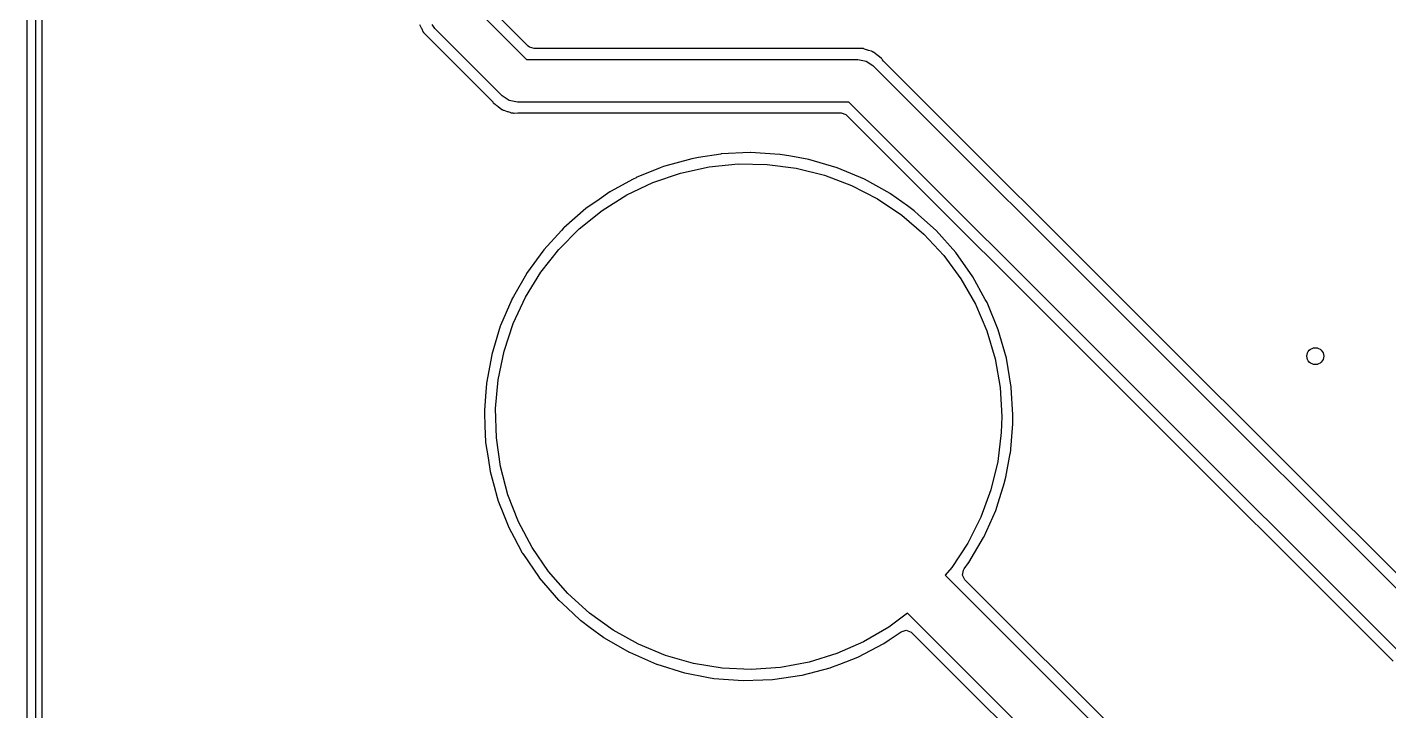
# Model space of a CAD drawing. Extents: x 3.59 to 5.68, y -3.55 to -1.66.
# Drawn here: x 3.585 to 4.221, y -3.072 to -2.753 of the extents above; entities that cross this region are included whole.
import ezdxf

# ---------------------------------------------------------------- set-up
doc = ezdxf.new("R2010")
doc.units = 0
doc.header["$MEASUREMENT"] = 0
doc.layers.add('BLACK', color=7, linetype='CONTINUOUS')

msp = doc.modelspace()

# ---------------------------------------------------------------- linework, layer by layer
at = {"layer": 'BLACK', "linetype": 'CONTINUOUS'}
for p, q in [((3.58549, -3.42997), (3.58549, -1.77643)), ((3.58942, -1.77643), (3.58942, -3.42997)), ((3.59247, -3.34852), (3.59247, -1.85796)), ((3.79273, -2.74257), (3.81837, -2.7682)), ((3.8193, -2.76204), (3.79889, -2.74163)), ((3.76847, -2.75192), (3.7693, -2.75345)), ((3.7693, -2.75345), (3.76938, -2.75361)), ((3.76938, -2.75361), (3.77027, -2.75546)), ((3.77027, -2.75546), (3.77041, -2.75563)), ((3.77041, -2.75563), (3.77047, -2.75569)), ((3.77047, -2.75569), (3.7705, -2.75573)), ((3.7705, -2.75573), (3.77057, -2.75581)), ((3.77057, -2.75581), (3.7707, -2.75604)), ((3.7707, -2.75604), (3.77223, -2.75746)), ((3.77566, -2.75378), (3.77442, -2.75192)), ((3.80715, -2.78528), (3.77566, -2.75378)), ((3.77223, -2.75746), (3.77228, -2.7575)), ((3.77228, -2.7575), (3.77239, -2.75761)), ((3.77239, -2.75761), (3.80218, -2.7874)), ((3.81977, -2.76244), (3.8193, -2.76204)), ((3.82206, -2.76319), (3.81977, -2.76244)), ((3.97263, -2.76319), (3.82206, -2.76319)), ((3.97279, -2.76318), (3.97263, -2.76319)), ((3.97462, -2.76311), (3.97279, -2.76318)), ((3.97494, -2.7631), (3.97462, -2.76311)), ((3.97462, -2.76311), (3.97462, -2.76311)), ((3.9752, -2.76317), (3.97494, -2.7631)), ((3.9753, -2.76318), (3.9752, -2.76317)), ((3.97535, -2.76319), (3.9753, -2.76318)), ((3.97543, -2.76319), (3.97535, -2.76319)), ((3.97565, -2.7632), (3.97543, -2.76319)), ((3.97588, -2.76329), (3.97565, -2.7632)), ((3.97615, -2.76338), (3.97588, -2.76329)), ((3.97588, -2.76329), (3.97588, -2.76329)), ((3.97759, -2.76389), (3.97615, -2.76338)), ((3.81837, -2.7682), (3.97303, -2.7682)), ((3.97303, -2.7682), (3.97686, -2.76897)), ((3.97686, -2.76897), (3.9801, -2.77113)), ((3.97776, -2.76394), (3.97759, -2.76389)), ((3.9781, -2.76404), (3.97776, -2.76394)), ((3.97942, -2.76444), (3.9781, -2.76404)), ((3.97973, -2.76453), (3.97942, -2.76444)), ((3.97942, -2.76444), (3.97942, -2.76444)), ((3.97997, -2.7647), (3.97973, -2.76453)), ((3.98008, -2.76476), (3.97997, -2.7647)), ((3.98037, -2.76486), (3.98008, -2.76476)), ((3.98198, -2.76613), (3.98037, -2.76486)), ((3.98213, -2.76624), (3.98198, -2.76613)), ((3.98277, -2.7667), (3.98213, -2.76624)), ((3.98288, -2.76682), (3.98277, -2.7667)), ((3.98295, -2.76687), (3.98288, -2.76682)), ((3.9832, -2.76709), (3.98295, -2.76687)), ((3.98404, -2.76776), (3.9832, -2.76709)), ((3.98429, -2.76796), (3.98404, -2.76776)), ((3.98404, -2.76776), (3.98404, -2.76776)), ((3.98447, -2.76823), (3.98429, -2.76796)), ((3.98456, -2.76837), (3.98447, -2.76823)), ((3.98508, -2.76901), (3.98456, -2.76837)), ((4.11276, -2.89669), (3.98508, -2.76901)), ((3.9801, -2.77113), (4.23898, -3.03002)), ((3.80218, -2.7874), (3.8027, -2.78804)), ((3.8027, -2.78804), (3.80279, -2.78818)), ((3.80279, -2.78818), (3.80296, -2.78845)), ((3.80296, -2.78845), (3.80321, -2.78865)), ((3.80321, -2.78865), (3.80321, -2.78865)), ((3.80321, -2.78865), (3.80406, -2.78932)), ((3.8104, -2.78744), (3.80715, -2.78528)), ((3.81422, -2.7882), (3.8104, -2.78744)), ((3.96889, -2.7882), (3.81422, -2.7882)), ((4.22777, -3.04709), (3.96889, -2.7882)), ((3.80406, -2.78932), (3.8043, -2.78953)), ((3.8043, -2.78953), (3.80437, -2.78959)), ((3.80437, -2.78959), (3.80449, -2.78971)), ((3.80449, -2.78971), (3.80462, -2.7898)), ((3.80462, -2.7898), (3.80462, -2.7898)), ((3.80462, -2.7898), (3.80513, -2.79017)), ((3.80513, -2.79017), (3.80527, -2.79028)), ((3.80527, -2.79028), (3.80689, -2.79155)), ((3.80689, -2.79155), (3.80717, -2.79165)), ((3.80717, -2.79165), (3.80728, -2.7917)), ((3.80728, -2.7917), (3.80753, -2.79188)), ((3.80753, -2.79188), (3.80783, -2.79197)), ((3.80783, -2.79197), (3.80783, -2.79197)), ((3.80783, -2.79197), (3.80949, -2.79247)), ((3.80949, -2.79247), (3.80967, -2.79252)), ((3.80967, -2.79252), (3.81067, -2.79287)), ((3.81067, -2.79287), (3.81137, -2.79312)), ((3.81137, -2.79312), (3.81138, -2.79312)), ((3.81138, -2.79312), (3.81161, -2.79321)), ((3.81161, -2.79321), (3.81183, -2.79322)), ((3.81183, -2.79322), (3.81191, -2.79322)), ((3.81191, -2.79322), (3.81195, -2.79323)), ((3.81195, -2.79323), (3.81206, -2.79324)), ((3.81206, -2.79324), (3.81232, -2.79331)), ((3.81232, -2.79331), (3.81264, -2.7933)), ((3.81264, -2.7933), (3.81447, -2.79323)), ((3.81264, -2.7933), (3.81264, -2.7933)), ((3.81447, -2.79323), (3.81462, -2.79322)), ((3.81462, -2.79322), (3.9652, -2.79322)), ((3.9652, -2.79322), (3.96749, -2.79397)), ((3.96749, -2.79397), (3.96795, -2.79437)), ((3.96795, -2.79437), (4.0955, -2.92192)), ((3.89868, -2.8141), (3.89562, -2.8146)), ((3.9091, -2.81241), (3.89868, -2.8141)), ((3.90921, -2.81239), (3.9091, -2.81241)), ((3.9091, -2.81241), (3.9091, -2.81241)), ((3.90932, -2.81239), (3.90921, -2.81239)), ((3.92285, -2.81173), (3.90932, -2.81239)), ((3.90932, -2.81239), (3.90932, -2.81239)), ((3.92296, -2.81172), (3.92285, -2.81173)), ((3.92285, -2.81173), (3.92285, -2.81173)), ((3.9367, -2.81259), (3.92296, -2.81172)), ((3.93681, -2.81261), (3.9367, -2.81259)), ((3.94177, -2.81348), (3.93681, -2.81261)), ((3.93681, -2.81261), (3.93681, -2.81261)), ((3.95026, -2.81498), (3.94177, -2.81348)), ((3.88085, -2.81891), (3.86969, -2.82342)), ((3.88236, -2.8183), (3.88085, -2.81891)), ((3.89562, -2.8146), (3.88236, -2.8183)), ((3.89034, -2.82128), (3.90362, -2.81839)), ((3.90362, -2.81839), (3.91715, -2.81704)), ((3.91715, -2.81704), (3.93075, -2.81725)), ((3.93075, -2.81725), (3.94423, -2.81903)), ((3.94423, -2.81903), (3.95742, -2.82234)), ((3.96347, -2.81887), (3.95026, -2.81498)), ((3.97616, -2.8242), (3.96347, -2.81887)), ((3.86821, -2.8242), (3.85757, -2.82995)), ((3.8652, -2.83154), (3.87747, -2.82569)), ((3.86959, -2.82346), (3.86821, -2.8242)), ((3.86969, -2.82342), (3.86959, -2.82346)), ((3.86969, -2.82342), (3.86969, -2.82342)), ((3.87747, -2.82569), (3.89034, -2.82128)), ((3.95742, -2.82234), (3.97014, -2.82714)), ((3.98818, -2.83092), (3.97616, -2.8242)), ((3.85739, -2.83007), (3.85235, -2.83357)), ((3.85368, -2.83877), (3.8652, -2.83154)), ((3.85748, -2.83), (3.85739, -2.83007)), ((3.85739, -2.83007), (3.85739, -2.83007)), ((3.85757, -2.82995), (3.85748, -2.83)), ((3.85757, -2.82995), (3.85757, -2.82995)), ((3.97014, -2.82714), (3.98222, -2.83338)), ((3.98222, -2.83338), (3.99351, -2.84096)), ((3.98827, -2.83098), (3.98818, -2.83092)), ((3.99618, -2.83664), (3.98827, -2.83098)), ((3.98827, -2.83098), (3.98827, -2.83098)), ((3.84617, -2.83786), (3.83581, -2.84693)), ((3.84307, -2.84727), (3.85368, -2.83877)), ((3.85235, -2.83357), (3.84617, -2.83786)), ((3.99937, -2.83893), (3.99618, -2.83664)), ((4.00143, -2.84078), (3.99937, -2.83893)), ((3.99351, -2.84096), (4.00385, -2.8498)), ((4.00952, -2.84807), (4.00143, -2.84078)), ((3.83477, -2.84807), (3.82653, -2.8571)), ((3.8335, -2.85694), (3.84307, -2.84727)), ((3.83574, -2.84701), (3.83477, -2.84807)), ((3.83581, -2.84693), (3.83574, -2.84701)), ((3.83574, -2.84701), (3.83574, -2.84701)), ((4.00385, -2.8498), (4.0131, -2.85976)), ((4.00961, -2.84815), (4.00952, -2.84807)), ((4.00952, -2.84807), (4.00952, -2.84807)), ((4.01875, -2.85844), (4.00961, -2.84815)), ((3.82653, -2.8571), (3.81844, -2.86824)), ((3.82511, -2.86764), (3.8335, -2.85694)), ((4.02668, -2.86969), (4.01875, -2.85844)), ((4.0131, -2.85976), (4.02115, -2.87072)), ((3.81838, -2.86833), (3.81237, -2.87892)), ((3.81801, -2.87923), (3.82511, -2.86764)), ((3.81844, -2.86824), (3.81838, -2.86833)), ((3.81838, -2.86833), (3.81838, -2.86833)), ((4.02115, -2.87072), (4.02789, -2.88253)), ((4.02674, -2.86979), (4.02668, -2.86969)), ((4.03253, -2.88032), (4.02674, -2.86979)), ((3.81159, -2.88031), (3.80639, -2.89244)), ((3.81164, -2.88021), (3.81159, -2.88031)), ((3.81159, -2.88031), (3.81159, -2.88031)), ((3.81237, -2.87892), (3.81164, -2.88021)), ((3.81228, -2.89156), (3.81801, -2.87923)), ((4.02789, -2.88253), (4.03323, -2.89503)), ((4.03332, -2.88176), (4.03253, -2.88032)), ((4.03856, -2.89449), (4.03332, -2.88176)), ((3.80621, -2.89286), (3.80223, -2.90604)), ((3.80639, -2.89244), (3.80621, -2.89286)), ((3.80801, -2.90447), (3.81228, -2.89156)), ((4.03323, -2.89503), (4.03709, -2.90807)), ((4.03859, -2.89459), (4.03856, -2.89449)), ((4.0401, -2.89986), (4.03859, -2.89459)), ((4.03859, -2.89459), (4.03859, -2.89459)), ((4.23992, -3.02385), (4.11276, -2.89669)), ((4.04236, -2.90772), (4.0401, -2.89986)), ((3.80221, -2.90615), (3.79978, -2.91939)), ((3.80223, -2.90604), (3.80221, -2.90615)), ((3.80221, -2.90615), (3.80221, -2.90615)), ((3.80526, -2.91779), (3.80801, -2.90447)), ((4.03709, -2.90807), (4.03943, -2.92147)), ((4.04465, -2.9213), (4.04236, -2.90772)), ((3.79975, -2.91959), (3.79947, -2.92354)), ((3.79978, -2.91939), (3.79975, -2.91959)), ((3.80405, -2.93133), (3.80526, -2.91779)), ((4.03943, -2.92147), (4.04021, -2.93504)), ((4.04466, -2.9214), (4.04465, -2.9213)), ((4.04538, -2.93426), (4.04466, -2.9214)), ((4.0955, -2.92192), (4.2228, -3.04921)), ((3.79947, -2.92354), (3.79887, -2.93209)), ((3.79887, -2.93209), (3.79879, -2.93332)), ((3.79879, -2.93332), (3.79904, -2.93947)), ((3.8044, -2.94493), (3.80405, -2.93133)), ((4.04542, -2.93504), (4.04538, -2.93426)), ((3.79904, -2.93947), (3.79935, -2.9468)), ((4.04021, -2.93504), (4.03998, -2.94246)), ((4.04422, -2.95221), (4.04537, -2.93849)), ((4.04537, -2.93849), (4.04542, -2.93504)), ((3.79935, -2.9468), (3.79936, -2.94708)), ((3.79936, -2.94708), (3.79938, -2.94718)), ((3.79938, -2.94718), (3.79938, -2.94718)), ((3.79938, -2.94718), (3.80049, -2.95435)), ((3.80632, -2.95839), (3.8044, -2.94493)), ((4.03998, -2.94246), (4.03834, -2.95596)), ((4.04203, -2.96329), (4.0442, -2.95231)), ((4.0442, -2.95231), (4.04422, -2.95221)), ((4.0442, -2.95231), (4.0442, -2.95231)), ((3.80049, -2.95435), (3.80147, -2.96068)), ((3.80977, -2.97154), (3.80632, -2.95839)), ((4.03834, -2.95596), (4.03517, -2.96918)), ((3.80147, -2.96068), (3.80332, -2.9675)), ((4.03853, -2.97524), (4.04152, -2.96582)), ((4.04152, -2.96582), (4.04155, -2.96571)), ((4.04152, -2.96582), (4.04152, -2.96582)), ((4.04155, -2.96571), (4.04203, -2.96329)), ((3.80332, -2.9675), (3.80475, -2.97277)), ((3.80475, -2.97277), (3.80508, -2.97397)), ((3.81471, -2.98421), (3.80977, -2.97154)), ((4.03517, -2.96918), (4.03049, -2.98195)), ((3.80508, -2.97397), (3.80512, -2.97407)), ((3.80512, -2.97407), (3.80512, -2.97407)), ((3.80512, -2.97407), (3.80803, -2.98143)), ((4.03178, -2.99141), (4.03738, -2.97884)), ((4.03738, -2.97884), (4.03853, -2.97524)), ((3.80803, -2.98143), (3.81015, -2.98677)), ((3.82107, -2.99623), (3.81471, -2.98421)), ((4.03049, -2.98195), (4.02438, -2.9941)), ((3.81015, -2.98677), (3.81267, -2.99152)), ((3.81267, -2.99152), (3.81648, -2.99868)), ((4.02487, -3.0032), (4.03172, -2.99153)), ((4.03172, -2.99153), (4.03178, -2.99141)), ((3.82877, -3.00743), (3.82107, -2.99623)), ((4.02438, -2.9941), (4.01692, -3.00546)), ((3.81648, -2.99868), (3.81661, -2.99893)), ((3.81661, -2.99893), (3.81667, -2.99902)), ((3.81667, -2.99902), (3.82433, -3.0102)), ((4.02269, -3.00614), (4.02475, -3.00338)), ((4.02475, -3.00338), (4.02482, -3.00329)), ((4.02475, -3.00338), (4.02475, -3.00338)), ((4.02482, -3.00329), (4.02487, -3.0032)), ((4.02487, -3.0032), (4.02487, -3.0032)), ((3.82433, -3.0102), (3.82433, -3.0102)), ((3.82433, -3.0102), (3.82439, -3.01029)), ((3.82439, -3.01029), (3.83339, -3.02071)), ((3.83771, -3.01768), (3.82877, -3.00743)), ((4.01692, -3.00546), (4.01386, -3.00913)), ((4.01386, -3.00913), (4.20534, -3.20061)), ((4.02196, -3.00908), (4.02234, -3.0067)), ((4.02305, -3.01123), (4.02196, -3.00908)), ((4.02234, -3.0067), (4.02269, -3.00614)), ((4.20692, -3.1951), (4.02305, -3.01123)), ((3.83339, -3.02071), (3.83347, -3.02079)), ((3.83347, -3.02079), (3.83347, -3.02079)), ((3.83347, -3.02079), (3.83737, -3.0244)), ((3.84777, -3.02683), (3.83771, -3.01768)), ((3.83737, -3.0244), (3.84349, -3.03007)), ((3.84349, -3.03007), (3.84358, -3.03013)), ((3.84358, -3.03013), (3.84358, -3.03013)), ((3.84358, -3.03013), (3.84816, -3.03351)), ((3.85881, -3.03477), (3.84777, -3.02683)), ((3.99622, -3.02684), (3.98746, -3.03342)), ((4.184, -3.21463), (3.99622, -3.02684)), ((3.84816, -3.03351), (3.85457, -3.03824)), ((3.87069, -3.04138), (3.85881, -3.03477)), ((3.98746, -3.03342), (3.97572, -3.04028)), ((3.98765, -3.03935), (3.99333, -3.03552)), ((3.99333, -3.03552), (3.99565, -3.03485)), ((3.99565, -3.03485), (3.99791, -3.03568)), ((3.99791, -3.03568), (3.99827, -3.03599)), ((3.99827, -3.03599), (4.02615, -3.06387)), ((3.85457, -3.03824), (3.85467, -3.03829)), ((3.85467, -3.03829), (3.85467, -3.03829)), ((3.85467, -3.03829), (3.8664, -3.04507)), ((3.88326, -3.04658), (3.87069, -3.04138)), ((3.97572, -3.04028), (3.96327, -3.04575)), ((3.97304, -3.04735), (3.98525, -3.04097)), ((3.98525, -3.04097), (3.98765, -3.03935)), ((3.8664, -3.04507), (3.8664, -3.04507)), ((3.8664, -3.04507), (3.86649, -3.04512)), ((3.86649, -3.04512), (3.87911, -3.05063)), ((3.89633, -3.05031), (3.88326, -3.04658)), ((3.96327, -3.04575), (3.95027, -3.04974)), ((3.96459, -3.05063), (3.97304, -3.04735)), ((3.87911, -3.05063), (3.87922, -3.05066)), ((3.87922, -3.05066), (3.87922, -3.05066)), ((3.87922, -3.05066), (3.89216, -3.05467)), ((3.89216, -3.05467), (3.89216, -3.05467)), ((3.89216, -3.05467), (3.89226, -3.0547)), ((3.89226, -3.0547), (3.89237, -3.05472)), ((3.89237, -3.05472), (3.90341, -3.05683)), ((3.90975, -3.05251), (3.89633, -3.05031)), ((3.92334, -3.05315), (3.90975, -3.05251)), ((3.9369, -3.05222), (3.92334, -3.05315)), ((3.95027, -3.04974), (3.9369, -3.05222)), ((3.947, -3.05582), (3.9601, -3.05236)), ((3.9601, -3.05236), (3.96021, -3.05233)), ((3.9601, -3.05236), (3.9601, -3.05236)), ((3.96021, -3.05233), (3.96129, -3.05191)), ((3.96129, -3.05191), (3.96459, -3.05063)), ((3.90341, -3.05683), (3.90579, -3.05728)), ((3.90579, -3.05728), (3.91952, -3.05834)), ((3.91952, -3.05834), (3.91962, -3.05834)), ((3.91962, -3.05834), (3.92867, -3.05802)), ((3.91962, -3.05834), (3.91962, -3.05834)), ((3.92867, -3.05802), (3.93328, -3.05786)), ((3.93328, -3.05786), (3.9469, -3.05585)), ((3.9469, -3.05585), (3.947, -3.05582)), ((3.947, -3.05582), (3.947, -3.05582)), ((4.02615, -3.06387), (4.04521, -3.08294))]:
    msp.add_line(p, q, dxfattribs=at)
at = {"layer": 'BLACK'}
msp.add_circle((4.1865, -2.90683), 0.00394, dxfattribs=at)

doc.saveas('drawing.dxf')
